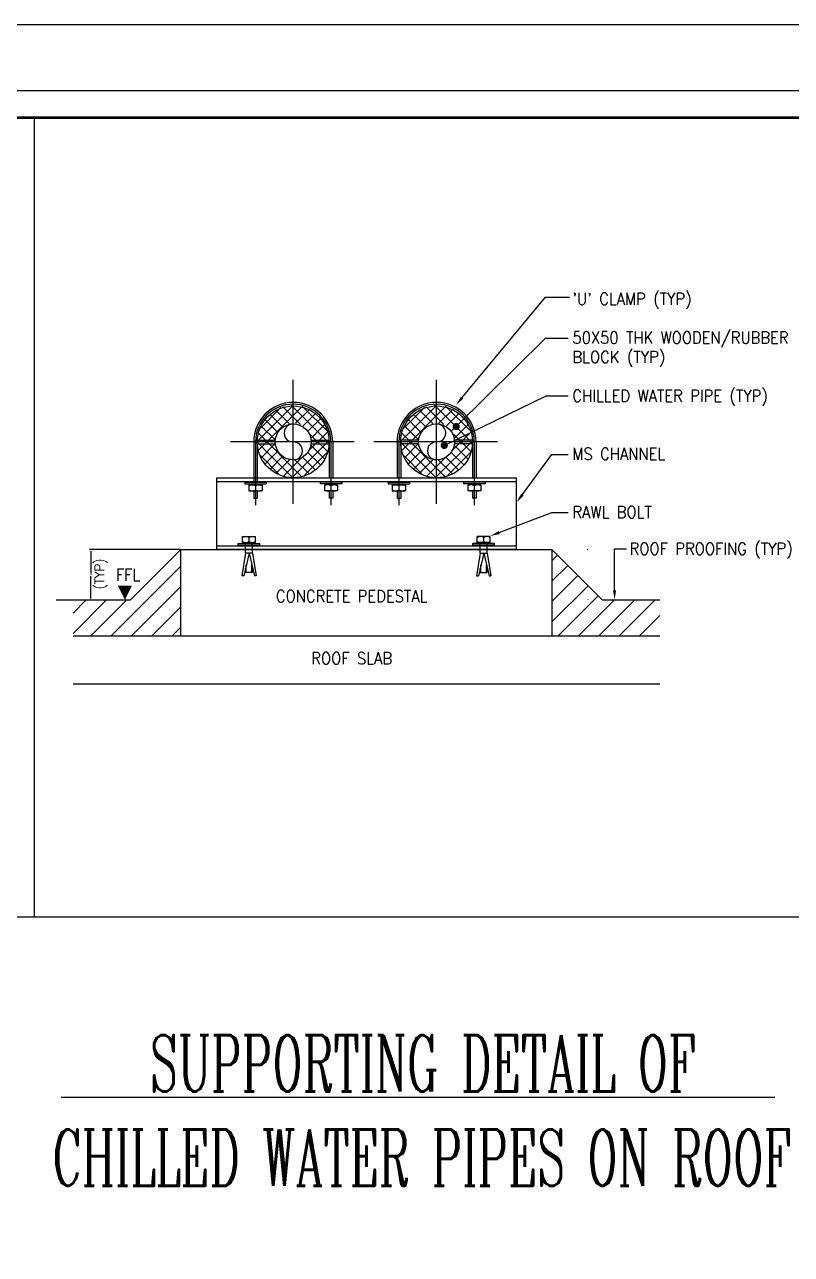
# Model space of a CAD drawing. Extents: x -730 to 2784, y 160 to 852.
# Drawn here: x -692.48 to -686.96, y 189.32 to 198.18 of the extents above; entities that cross this region are included whole.
import ezdxf
from ezdxf.enums import TextEntityAlignment as Align

# ---------------------------------------------------------------- set-up
doc = ezdxf.new("R2010")
doc.units = 0
doc.header["$MEASUREMENT"] = 0
doc.linetypes.add('CENTER', pattern=[50.8, 31.75, -6.35, 6.35, -6.35])
doc.linetypes.add('DASHED', pattern=[0.75, 0.5, -0.25])
for name, color, linetype in [('04_AC-R.DUCT', 6, 'Continuous'), ('1', 1, 'Continuous'), ('12', 12, 'Continuous'), ('14', 14, 'Continuous'), ('6', 6, 'Continuous'), ('7', 7, 'Continuous'), ('fram', 252, 'Continuous'), ('M_HV_TEXT', 7, 'Continuous'), ('WALL', 4, 'Continuous')]:
    doc.layers.add(name, color=color, linetype=linetype)
doc.layers.add('2', color=2, linetype='Continuous', lineweight=25)
doc.layers.add('3', color=3, linetype='Continuous', lineweight=25)
doc.styles.add('MOST', font='romanc.shx')
doc.styles.add('RT1', font='ROMANS', dxfattribs={"width": 0.9})
doc.styles.get("Standard").update_dxf_attribs({"font": 'TIMES.TTF'})

# ---------------------------------------------------------------- blocks, each defined once
blk = doc.blocks.new('*X337')
at = {"color": 0}
for p, q in [((12.38, 466.35), (26.91, 480.87)), ((16.63, 466.35), (26.91, 476.63)), ((4.41, 466.85), (11.4, 473.85)), ((4.41, 471.1), (7.16, 473.85)), ((8.14, 466.35), (15.64, 473.85)), ((20.87, 466.35), (26.91, 472.38)), ((25.11, 466.35), (26.91, 468.14))]:
    blk.add_line(p, q, dxfattribs=at)
blk = doc.blocks.new('*X336')
at = {"color": 0}
for p, q in [((104.41, 482), (105.58, 483.17)), ((104.41, 477.76), (107.7, 481.05)), ((104.41, 473.52), (109.82, 478.93)), ((104.41, 469.27), (111.94, 476.81)), ((105.72, 466.35), (114.06, 474.69)), ((109.96, 466.35), (117.46, 473.85)), ((114.21, 466.35), (121.71, 473.85)), ((118.45, 466.35), (125.95, 473.85)), ((122.69, 466.35), (126.91, 470.56))]:
    blk.add_line(p, q, dxfattribs=at)
blk = doc.blocks.new('*X335')
at = {"color": 0}
for p, q in [((74.41, 507.16), (81.59, 514.34)), ((74.59, 505.21), (83.54, 514.17)), ((84.04, 509.93), (79.9, 514.07)), ((89.4, 506.69), (81.75, 514.34)), ((89.03, 509.18), (84.24, 513.97)), ((75.08, 509.95), (78.8, 513.67)), ((78.74, 508.86), (76.06, 511.54)), ((79.79, 509.94), (77.11, 512.61)), ((81.3, 510.55), (78.38, 513.47)), ((82.08, 510.59), (85.12, 513.62)), ((83.73, 510.12), (86.44, 512.82)), ((84.87, 509.14), (87.54, 511.8)), ((83.78, 499.58), (74.64, 508.72)), ((78.18, 507.3), (75.23, 510.26)), ((89.13, 504.84), (84.99, 508.98)), ((85.36, 505.38), (89.06, 509.09)), ((85.56, 507.7), (88.42, 510.56)), ((81.9, 499.35), (74.41, 506.84)), ((75.13, 503.63), (78.16, 506.67)), ((81.46, 499.36), (89.39, 507.29)), ((88.53, 503.32), (85.61, 506.24)), ((79.31, 499.81), (74.87, 504.25)), ((75.93, 502.31), (78.63, 505.02)), ((76.95, 501.22), (79.61, 503.88)), ((83.81, 499.59), (89.16, 504.94)), ((86.61, 501), (83.92, 503.68)), ((87.67, 502.05), (85, 504.73)), ((78.19, 500.33), (81.05, 503.19)), ((79.67, 499.69), (83.37, 503.39)), ((85.32, 500.17), (82.36, 503.12))]:
    blk.add_line(p, q, dxfattribs=at)

msp = doc.modelspace()

# ---------------------------------------------------------------- linework, layer by layer
at = {"layer": '04_AC-R.DUCT', "color": 0, "ltscale": 50}
for p, q in [((-692.4131, 197.5064), (-692.4131, 191.7504)), ((-681.3182, 191.7504), (-698.5125, 191.7504))]:
    msp.add_line(p, q, dxfattribs=at)
at = {"layer": '1'}
for p, q in [((-690.8318, 195.1711), (-690.8318, 194.8867)), ((-690.8189, 195.1711), (-690.8189, 194.7144)), ((-690.806, 195.1711), (-690.806, 194.8867)), ((-690.8056, 195.184), (-690.676, 195.184)), ((-690.8056, 195.1582), (-690.676, 195.1582)), ((-690.4188, 195.184), (-690.2893, 195.184)), ((-690.4188, 195.1582), (-690.2893, 195.1582)), ((-690.2889, 195.1711), (-690.2889, 194.9126)), ((-690.276, 195.1711), (-690.276, 194.7144)), ((-690.2631, 195.1711), (-690.2631, 194.9126)), ((-689.7999, 195.1711), (-689.7999, 194.9126)), ((-689.787, 195.1711), (-689.787, 194.7144)), ((-689.7741, 195.1711), (-689.7741, 194.9126)), ((-689.6442, 195.184), (-689.7737, 195.184)), ((-689.6442, 195.1582), (-689.7737, 195.1582)), ((-689.2574, 195.184), (-689.3869, 195.184)), ((-689.2574, 195.1582), (-689.3869, 195.1582)), ((-689.257, 195.1711), (-689.257, 194.9126)), ((-689.2441, 195.1711), (-689.2441, 194.7144)), ((-689.2312, 195.1711), (-689.2312, 194.9126)), ((-690.8318, 194.8187), (-690.8318, 194.767)), ((-690.806, 194.8187), (-690.806, 194.767)), ((-690.2889, 194.8187), (-690.2889, 194.767)), ((-690.2631, 194.8187), (-690.2631, 194.767)), ((-689.7999, 194.8187), (-689.7999, 194.767)), ((-689.7741, 194.8187), (-689.7741, 194.767)), ((-689.257, 194.8187), (-689.257, 194.767)), ((-689.2312, 194.8187), (-689.2312, 194.767)), ((-690.8914, 194.3697), (-690.8914, 194.4464)), ((-690.8397, 194.3697), (-690.8397, 194.4464)), ((-689.2025, 194.3697), (-689.2025, 194.4464)), ((-689.1508, 194.3697), (-689.1508, 194.4464)), ((-690.8914, 194.3697), (-690.9172, 194.206)), ((-690.8655, 194.3697), (-690.904, 194.206)), ((-690.8397, 194.3697), (-690.8914, 194.3697)), ((-690.8655, 194.3697), (-690.8271, 194.206)), ((-690.8397, 194.3697), (-690.8138, 194.206)), ((-689.2025, 194.3697), (-689.2283, 194.206)), ((-689.1766, 194.3697), (-689.2151, 194.206)), ((-689.2025, 194.3697), (-689.1508, 194.3697)), ((-689.1766, 194.3697), (-689.1381, 194.206)), ((-689.1508, 194.3697), (-689.1249, 194.206)), ((-690.8914, 194.2319), (-690.8914, 194.2597)), ((-690.8852, 194.2319), (-690.8852, 194.2861)), ((-690.8459, 194.2319), (-690.8459, 194.2861)), ((-690.8397, 194.2319), (-690.8397, 194.2597)), ((-689.2025, 194.2319), (-689.2025, 194.2597)), ((-689.1963, 194.2319), (-689.1963, 194.2861)), ((-689.157, 194.2319), (-689.157, 194.2861)), ((-689.1508, 194.2319), (-689.1508, 194.2597)), ((-690.904, 194.206), (-690.9172, 194.206)), ((-690.8397, 194.2319), (-690.8914, 194.2319)), ((-690.8138, 194.206), (-690.8271, 194.206)), ((-689.2283, 194.206), (-689.2151, 194.206)), ((-689.2025, 194.2319), (-689.1508, 194.2319)), ((-689.1381, 194.206), (-689.1249, 194.206))]:
    msp.add_line(p, q, dxfattribs=at)
at = {"layer": '1', "linetype": 'DASHED'}
for p, q in [((-690.8318, 194.767), (-690.806, 194.767)), ((-690.2631, 194.767), (-690.2889, 194.767)), ((-689.7999, 194.767), (-689.7741, 194.767)), ((-689.2312, 194.767), (-689.257, 194.767))]:
    msp.add_line(p, q, dxfattribs=at)
at = {"layer": '1'}
for centre in [(-690.5474, 195.1711), (-689.5156, 195.1711)]:
    msp.add_circle(centre, 0.2585, dxfattribs=at)
for centre, radius in [((-690.5474, 195.1711), 0.2844), ((-690.5474, 195.1711), 0.2714), ((-689.5156, 195.1711), 0.2844), ((-689.5156, 195.1711), 0.2714)]:
    msp.add_arc(centre, radius, 0, 180, dxfattribs=at)
at = {"layer": '12'}
msp.add_lwpolyline([(-691.7591, 194.0337, 0, 0.1034, 0), (-691.7591, 194.1371, 0.1034, 0.1034, 0)], format="xyseb", dxfattribs=at)
at = {"layer": '14'}
for centre, start, end in [((-690.5489, 195.2357), 88.6816, 271.3184), ((-689.5141, 195.2357), 268.6816, 91.3184), ((-690.546, 195.1065), 268.6816, 91.3184), ((-689.517, 195.1065), 88.6816, 271.3184)]:
    msp.add_arc(centre, 0.0646, start, end, dxfattribs=at)
at = {"layer": '2', "linetype": 'CENTER'}
for p, q in [((-690.5474, 194.7244), (-690.5474, 195.6178)), ((-689.5156, 194.7244), (-689.5156, 195.6178)), ((-690.1089, 195.1726), (-690.9998, 195.1726)), ((-689.077, 195.1726), (-689.9679, 195.1726))]:
    msp.add_line(p, q, dxfattribs=at)
at = {"layer": '2'}
for p, q in [((-691.0982, 194.3956), (-691.0982, 194.9126)), ((-691.0982, 194.9126), (-688.944, 194.9126)), ((-691.0982, 194.8867), (-688.944, 194.8867)), ((-688.944, 194.9126), (-688.944, 194.3956)), ((-688.944, 194.4214), (-691.0982, 194.4214)), ((-688.944, 194.3956), (-691.0982, 194.3956))]:
    msp.add_line(p, q, dxfattribs=at)
at = {"layer": '3'}
for p, q in [((-689.3307, 195.4908), (-688.7323, 196.2123)), ((-688.7323, 196.2123), (-688.5585, 196.2123)), ((-689.3747, 195.2814), (-688.7323, 195.9189)), ((-688.7323, 195.9189), (-688.5694, 195.9189)), ((-689.4604, 195.1456), (-688.7276, 195.5024)), ((-688.7276, 195.5024), (-688.5693, 195.5024)), ((-688.8976, 194.7924), (-688.6854, 195.0801)), ((-688.6854, 195.0801), (-688.5693, 195.0801)), ((-689.0641, 194.5187), (-688.6854, 194.663)), ((-688.6854, 194.663), (-688.5693, 194.663)), ((-690.9431, 194.44), (-690.788, 194.44)), ((-690.9431, 194.4279), (-690.9431, 194.44)), ((-690.9431, 194.4279), (-690.788, 194.4279)), ((-690.9129, 194.4464), (-690.9129, 194.4895)), ((-690.9129, 194.4895), (-690.8181, 194.4895)), ((-690.9129, 194.4464), (-690.8181, 194.4464)), ((-690.8655, 194.4464), (-690.8655, 194.4895)), ((-690.8181, 194.4464), (-690.8181, 194.4895)), ((-690.788, 194.4279), (-690.788, 194.44)), ((-689.0991, 194.44), (-689.2542, 194.44)), ((-689.2542, 194.4279), (-689.2542, 194.44)), ((-689.0991, 194.4279), (-689.2542, 194.4279)), ((-689.1292, 194.4895), (-689.224, 194.4895)), ((-689.224, 194.4464), (-689.224, 194.4895)), ((-689.1292, 194.4464), (-689.224, 194.4464)), ((-689.1766, 194.4464), (-689.1766, 194.4895)), ((-689.1292, 194.4464), (-689.1292, 194.4895)), ((-689.0991, 194.4279), (-689.0991, 194.44)), ((-691.3602, 194.3956), (-692.0141, 194.3956)), ((-692.0041, 194.3856), (-692.0041, 194.2247)), ((-688.2344, 194.4016), (-688.1498, 194.4016)), ((-688.2344, 194.1026), (-688.2344, 194.4016)), ((-692.0041, 194.0437), (-692.0041, 194.2045)), ((-692.2526, 194.0337), (-691.9941, 194.0337))]:
    msp.add_line(p, q, dxfattribs=at)
at = {"layer": '3', "linetype": 'DASHED'}
for p, q in [((-690.8964, 194.8803), (-690.8964, 194.8682)), ((-690.8964, 194.8803), (-690.7413, 194.8803)), ((-690.7413, 194.8803), (-690.7413, 194.8682)), ((-690.1985, 194.8803), (-690.3536, 194.8803)), ((-690.1985, 194.8803), (-690.3536, 194.8803)), ((-690.3536, 194.8803), (-690.3536, 194.8682)), ((-690.3536, 194.8803), (-690.3536, 194.8682)), ((-690.1985, 194.8803), (-690.1985, 194.8682)), ((-690.1985, 194.8803), (-690.1985, 194.8682)), ((-689.8645, 194.8803), (-689.7094, 194.8803)), ((-689.8645, 194.8803), (-689.8645, 194.8682)), ((-689.7094, 194.8803), (-689.7094, 194.8682)), ((-689.1666, 194.8803), (-689.3217, 194.8803)), ((-689.1666, 194.8803), (-689.3217, 194.8803)), ((-689.3217, 194.8803), (-689.3217, 194.8682)), ((-689.3217, 194.8803), (-689.3217, 194.8682)), ((-689.1666, 194.8803), (-689.1666, 194.8682)), ((-689.1666, 194.8803), (-689.1666, 194.8682)), ((-690.8964, 194.8682), (-690.7413, 194.8682)), ((-690.8663, 194.8618), (-690.8663, 194.8187)), ((-690.8663, 194.8618), (-690.7715, 194.8618)), ((-690.8663, 194.8187), (-690.7715, 194.8187)), ((-690.8189, 194.8618), (-690.8189, 194.8187)), ((-690.7715, 194.8618), (-690.7715, 194.8187)), ((-690.1985, 194.8682), (-690.3536, 194.8682)), ((-690.1985, 194.8682), (-690.3536, 194.8682)), ((-690.2286, 194.8618), (-690.3234, 194.8618)), ((-690.3234, 194.8618), (-690.3234, 194.8187)), ((-690.2286, 194.8618), (-690.3234, 194.8618)), ((-690.3234, 194.8618), (-690.3234, 194.8187)), ((-690.2286, 194.8187), (-690.3234, 194.8187)), ((-690.2286, 194.8187), (-690.3234, 194.8187)), ((-690.276, 194.8618), (-690.276, 194.8187)), ((-690.276, 194.8618), (-690.276, 194.8187)), ((-690.2286, 194.8618), (-690.2286, 194.8187)), ((-690.2286, 194.8618), (-690.2286, 194.8187)), ((-689.8645, 194.8682), (-689.7094, 194.8682)), ((-689.8344, 194.8618), (-689.7396, 194.8618)), ((-689.8344, 194.8618), (-689.8344, 194.8187)), ((-689.8344, 194.8187), (-689.7396, 194.8187)), ((-689.787, 194.8618), (-689.787, 194.8187)), ((-689.7396, 194.8618), (-689.7396, 194.8187)), ((-689.1666, 194.8682), (-689.3217, 194.8682)), ((-689.1666, 194.8682), (-689.3217, 194.8682)), ((-689.2915, 194.8618), (-689.2915, 194.8187)), ((-689.1967, 194.8618), (-689.2915, 194.8618)), ((-689.2915, 194.8618), (-689.2915, 194.8187)), ((-689.1967, 194.8618), (-689.2915, 194.8618)), ((-689.1967, 194.8187), (-689.2915, 194.8187)), ((-689.1967, 194.8187), (-689.2915, 194.8187)), ((-689.2441, 194.8618), (-689.2441, 194.8187)), ((-689.2441, 194.8618), (-689.2441, 194.8187)), ((-689.1967, 194.8618), (-689.1967, 194.8187)), ((-689.1967, 194.8618), (-689.1967, 194.8187))]:
    msp.add_line(p, q, dxfattribs=at)
at = {"layer": '3', "const_width": 0.0259}
for points in [[(-689.3876, 195.2814, 1), (-689.3618, 195.2814, 1)], [(-689.4733, 195.1456, 1), (-689.4474, 195.1456, 1)]]:
    msp.add_lwpolyline(points, format="xyb", close=True, dxfattribs=at)
at = {"layer": '3', "linetype": 'DASHED'}
for centre, start, end in [((-690.8426, 194.8151), 59.48976, 120.51024), ((-690.8426, 194.8653), 239.48976, 300.51024), ((-690.7952, 194.8151), 59.48976, 120.51024), ((-690.7952, 194.8653), 239.48976, 300.51024), ((-690.2997, 194.8151), 59.48976, 120.51024), ((-690.2997, 194.8151), 59.48976, 120.51024), ((-690.2997, 194.8653), 239.48976, 300.51024), ((-690.2997, 194.8653), 239.48976, 300.51024), ((-690.2523, 194.8151), 59.48976, 120.51024), ((-690.2523, 194.8151), 59.48976, 120.51024), ((-690.2523, 194.8653), 239.48976, 300.51024), ((-690.2523, 194.8653), 239.48976, 300.51024), ((-689.8107, 194.8151), 59.48976, 120.51024), ((-689.8107, 194.8653), 239.48976, 300.51024), ((-689.7633, 194.8151), 59.48976, 120.51024), ((-689.7633, 194.8653), 239.48976, 300.51024), ((-689.2678, 194.8151), 59.48976, 120.51024), ((-689.2678, 194.8151), 59.48976, 120.51024), ((-689.2678, 194.8653), 239.48976, 300.51024), ((-689.2678, 194.8653), 239.48976, 300.51024), ((-689.2204, 194.8151), 59.48976, 120.51024), ((-689.2204, 194.8151), 59.48976, 120.51024), ((-689.2204, 194.8653), 239.48976, 300.51024), ((-689.2204, 194.8653), 239.48976, 300.51024)]:
    msp.add_arc(centre, 0.0467, start, end, dxfattribs=at)
at = {"layer": '3'}
for centre, start, end in [((-690.8892, 194.4428), 59.48976, 120.51024), ((-690.8892, 194.4931), 239.48976, 300.51024), ((-690.8418, 194.4428), 59.48976, 120.51024), ((-690.8418, 194.4931), 239.48976, 300.51024), ((-689.2003, 194.4428), 59.48976, 120.51024), ((-689.2003, 194.4931), 239.48976, 300.51024), ((-689.1529, 194.4428), 59.48976, 120.51024), ((-689.1529, 194.4931), 239.48976, 300.51024)]:
    msp.add_arc(centre, 0.0467, start, end, dxfattribs=at)
for points in [[(-689.3219, 195.4835), (-689.3395, 195.4981), (-689.3747, 195.4377)], [(-688.8884, 194.7856), (-688.9069, 194.7992), (-688.9386, 194.7369)], [(-689.06, 194.5079), (-689.0681, 194.5294), (-689.1285, 194.4941)], [(-692.0057, 194.3856), (-692.0024, 194.3856), (-692.0041, 194.3956)], [(-688.2229, 194.1026), (-688.2459, 194.1026), (-688.2344, 194.0337)], [(-692.0057, 194.0437), (-692.0024, 194.0437), (-692.0041, 194.0337)]]:
    msp.add_solid(points, dxfattribs=at)
at = {"layer": '6'}
for centre in [(-690.5474, 195.1711), (-689.5156, 195.1711)]:
    msp.add_circle(centre, 0.1293, dxfattribs=at)
at = {"layer": '7'}
for p, q in [((-691.3567, 194.3956), (-691.7186, 194.0337)), ((-691.3567, 194.3956), (-688.6854, 194.3956)), ((-691.3567, 193.7752), (-691.3567, 194.3956)), ((-688.6854, 194.3956), (-688.326, 194.0361)), ((-688.6854, 194.3956), (-688.6854, 193.7752)), ((-688.4269, 194.3921), (-688.4304, 194.3956)), ((-692.1322, 194.0337), (-691.7186, 194.0337)), ((-688.4269, 194.0371), (-688.4235, 194.0337)), ((-688.326, 194.0361), (-688.3201, 194.0337)), ((-688.3201, 194.0337), (-687.9099, 194.0337)), ((-692.1322, 193.7752), (-687.9099, 193.7752)), ((-692.1322, 193.4305), (-687.9099, 193.4305))]:
    msp.add_line(p, q, dxfattribs=at)
at = {"layer": 'fram'}
msp.add_line((-665.3841, 197.6984), (-729.4303, 197.6984), dxfattribs=at)
for points in [[(-729.9072, 198.1753), (-664.9072, 198.1753), (-664.9072, 160.1753), (-729.9072, 160.1753)], [(-672.9608, 197.6984), (-729.4303, 197.6984), (-729.4303, 160.6522), (-672.9608, 160.6522)]]:
    msp.add_lwpolyline(points, close=True, dxfattribs=at)
at = {"layer": 'M_HV_TEXT', "color": 6}
msp.add_line((-692.2188, 190.4536, -0.4538), (-687.0809, 190.4536, -0.4538), dxfattribs=at)
at = {"layer": 'WALL', "linetype": 'Continuous'}
msp.add_lwpolyline([(-673.1528, 197.5064, 0.0192, 0.0192, 0), (-729.2383, 197.5064, 0.0192, 0.0192, 0), (-729.2383, 160.8442, 0.0192, 0.0192, 0), (-673.1528, 160.8442, 0.0192, 0.0192, 0)], format="xyseb", close=True, dxfattribs=at)

# ---------------------------------------------------------------- block references
at = {"layer": '1', "xscale": -0.03446788889021946, "yscale": 0.0344678888902763, "zscale": 0.03446788888955566, "rotation": 180}
for p in [(-693.3691, 212.6467), (-692.3372, 212.6467)]:
    msp.add_blockref('*X335', p, dxfattribs=at)
at = {"layer": '1', "xscale": 0.03446788889021946, "yscale": 0.03446788889038999, "zscale": 0.03446788889038446}
for name in ['*X336', '*X337']:
    msp.add_blockref(name, (-692.2841, 177.7012), dxfattribs=at)

# ---------------------------------------------------------------- texts
at = {"layer": '12', "style": 'RT1', "width": 0.9}
msp.add_text('FFL', height=0.08617, dxfattribs=at).set_placement((-691.7361, 194.2147), align=Align.MIDDLE)
at = {"layer": '3', "style": 'RT1', "width": 0.9}
for s, p in [("'U' CLAMP (TYP)", (-688.5381, 196.1578)), ('50X50 THK WOODEN/RUBBER', (-688.5381, 195.8787)), ('BLOCK (TYP)', (-688.5381, 195.7392)), ('CHILLED WATER PIPE (TYP)', (-688.5381, 195.4602)), ('MS CHANNEL', (-688.5381, 195.0417)), ('RAWL BOLT', (-688.5381, 194.6231)), ('ROOF PROOFING (TYP)', (-688.1263, 194.3592))]:
    msp.add_text(s, height=0.08617, dxfattribs=at).set_placement(p)
msp.add_text('(TYP)', height=0.06894, rotation=90, dxfattribs=at).set_placement((-691.9368, 194.2203), align=Align.MIDDLE)
for s, p in [('CONCRETE PEDESTAL', (-690.1267, 194.0608)), ('ROOF SLAB', (-690.1267, 193.613))]:
    msp.add_text(s, height=0.08617, dxfattribs=at).set_placement(p, align=Align.MIDDLE)
at = {"layer": '3', "insert": (-692.0041, 194.2146), "char_height": 0.01, "attachment_point": 5}
msp.add_mtext('\\A1;200', dxfattribs=at)
at = {"layer": 'M_HV_TEXT', "color": 6, "style": 'MOST', "width": 0.574045}
for s, p in [(' SUPPORTING DETAIL OF', (-689.6937, 190.6972, 3.4667)), ('CHILLED WATER PIPES ON ROOF', (-689.6212, 190.0187, 3.4667))]:
    msp.add_text(s, height=0.406346, dxfattribs=at).set_placement(p, align=Align.MIDDLE)

doc.saveas('drawing.dxf')
